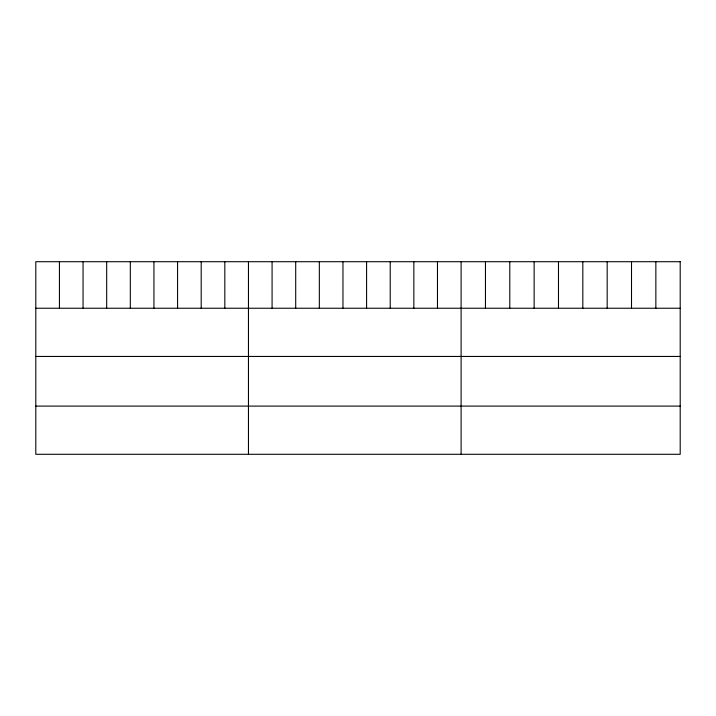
<?xml version="1.0" encoding="UTF-8"?>
<svg xmlns="http://www.w3.org/2000/svg" width="716" height="716" viewBox="0 0 716 716"><rect width="100%" height="100%" fill="white"/><g stroke="black" fill="none" stroke-linecap="round" stroke-linejoin="round"><path stroke-width="1.07" d="M35.8 308.238L680.2 308.238M35.8 356.443L680.2 356.443M35.8 406.097L680.2 406.097M655.856 261.707L655.856 308.238M631.512 261.707L631.512 308.238M607.168 261.707L607.168 308.238M582.824 261.707L582.824 308.238M558.48 261.707L558.48 308.238M534.136 261.707L534.136 308.238M509.792 261.707L509.792 308.238M485.448 261.707L485.448 308.238M461.104 261.707L461.104 454.293M437.476 261.707L437.476 308.238M413.848 261.707L413.848 308.238M390.22 261.707L390.22 308.238M366.592 261.707L366.592 308.238M342.964 261.707L342.964 308.238M319.336 261.707L319.336 308.238M295.708 261.707L295.708 308.238M272.08 261.707L272.08 308.238M248.452 261.707L248.452 454.293M224.824 261.707L224.824 308.238M201.196 261.707L201.196 308.238M177.568 261.707L177.568 308.238M153.94 261.707L153.94 308.238M130.312 261.707L130.312 308.238M106.684 261.707L106.684 308.238M83.056 261.707L83.056 308.238M59.428 261.707L59.428 308.238M680.2 261.707L35.8 261.707L35.8 454.293L680.2 454.293L680.2 261.707"/></g></svg>
